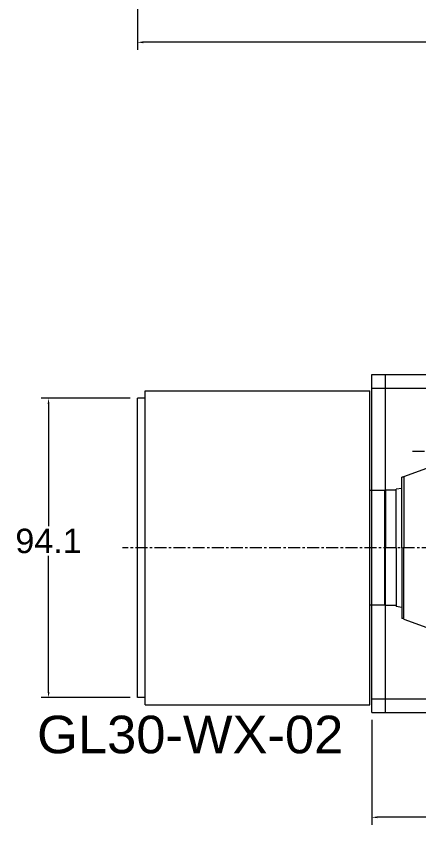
# Model space of a CAD drawing. Header units: inches. Extents: x 36 to 31738, y 79 to 24233.
# Drawn here: x 11286 to 14500, y 7094 to 13555 of the extents above; entities that cross this region are included whole.
import ezdxf

# ---------------------------------------------------------------- set-up
doc = ezdxf.new("R2010")
doc.units = ezdxf.units.IN
doc.header["$MEASUREMENT"] = 0
doc.linetypes.add('CENTER', pattern=[50.8, 31.75, -6.35, 6.35, -6.35])
doc.layers.get('Defpoints').update_dxf_attribs({"lineweight": 5})
doc.layers.add('CAXA1', color=5, linetype='CENTER', lineweight=5)
doc.styles.add('Roman', font='arial.ttf')
doc.styles.get("Standard").update_dxf_attribs({"font": 'arial.ttf'})
doc.dimstyles.new('ISO-25', dxfattribs={"dimscale": 30, "dimtxt": 1.5, "dimasz": 1.5, "dimexe": 2, "dimexo": 2, "dimtad": 1, "dimtih": 1, "dimtoh": 1, "dimdec": 1, "dimlfac": 0.03937, "dimdsep": 46, "dimtxsty": 'Standard', "dimcen": 2.5, "dimclrd": 7, "dimclre": 7, "dimclrt": 7, "dimadec": 0, "dimazin": 0, "dimtfac": 1, "dimtdec": 1, "dimtmove": 0, "dimatfit": 3, "dimfxl": 1, "dimlwd": 5, "dimlwe": 5, "dimarcsym": 0})

# ---------------------------------------------------------------- blocks, each defined once
blk = doc.blocks.new('*D145')
at = {"color": 7, "linetype": 'Continuous', "lineweight": 5, "transparency": 16777216}
for p, q in [((14125, 7931.4), (14125, 7093.6)), ((19825, 7931.4), (19825, 7093.6)), ((19780, 7153.6), (14170, 7153.6))]:
    blk.add_line(p, q, dxfattribs=at)
at = {"color": 7, "transparency": 16777216}
for points in [[(14170, 7161.1), (14170, 7146.1), (14125, 7153.6)], [(19780, 7161.1), (19780, 7146.1), (19825, 7153.6)]]:
    blk.add_solid(points, dxfattribs=at)
at = {"layer": 'Defpoints', "color": 0, "transparency": 16777216}
for p in [(14125, 7991.4), (19825, 7991.4), (14125, 7153.6)]:
    blk.add_point(p, dxfattribs=at)
at = {"color": 7, "lineweight": 5, "transparency": 16777216, "insert": (16965.4, 7269.8), "char_height": 195, "attachment_point": 5, "style": 'Roman'}
blk.add_mtext('D', dxfattribs=at)
blk = doc.blocks.new('*D156')
at = {"color": 7, "linetype": 'Continuous', "lineweight": 5, "transparency": 16777216}
for p, q in [((12254.8, 14521.3), (12254.8, 13285.8)), ((19825, 14137.1), (19825, 13285.8)), ((19780, 13345.8), (12299.8, 13345.8))]:
    blk.add_line(p, q, dxfattribs=at)
at = {"color": 7, "transparency": 16777216}
for points in [[(12299.8, 13353.3), (12299.8, 13338.3), (12254.8, 13345.8)], [(19780, 13353.3), (19780, 13338.3), (19825, 13345.8)]]:
    blk.add_solid(points, dxfattribs=at)
at = {"layer": 'Defpoints', "color": 0, "transparency": 16777216}
for p in [(12254.8, 14581.3), (19825, 14197.1), (12254.8, 13345.8)]:
    blk.add_point(p, dxfattribs=at)
at = {"color": 7, "lineweight": 5, "transparency": 16777216, "insert": (16039.9, 13465.3), "char_height": 195, "attachment_point": 5, "style": 'Roman'}
blk.add_mtext('C', dxfattribs=at)
blk = doc.blocks.new('*D148')
at = {"color": 7, "linetype": 'Continuous', "lineweight": 5, "transparency": 16777216}
for p, q in [((12194.8, 10501.6), (11484.3, 10501.6)), ((11544.3, 10456.6), (11544.3, 9479.1)), ((11544.3, 8155.9), (11544.3, 9242.5)), ((12194.8, 8110.9), (11484.3, 8110.9))]:
    blk.add_line(p, q, dxfattribs=at)
at = {"color": 7, "transparency": 16777216}
for points in [[(11536.8, 10456.6), (11551.8, 10456.6), (11544.3, 10501.6)], [(11536.8, 8155.9), (11551.8, 8155.9), (11544.3, 8110.9)]]:
    blk.add_solid(points, dxfattribs=at)
at = {"layer": 'Defpoints', "color": 0, "transparency": 16777216}
for p in [(11544.3, 10501.6), (12254.8, 10501.6), (12254.8, 8110.9)]:
    blk.add_point(p, dxfattribs=at)
at = {"color": 7, "lineweight": 5, "transparency": 16777216, "insert": (11544.3, 9360.8), "char_height": 195, "attachment_point": 5, "style": 'Roman'}
blk.add_mtext('94.1', dxfattribs=at)

msp = doc.modelspace()

# ---------------------------------------------------------------- linework, layer by layer
at = {"color": 7, "lineweight": 5}
for p, q in [((14124.99, 7991.44), (14124.99, 10691.44)), ((14124.99, 10691.44), (19824.99, 10691.44)), ((14234.99, 7991.44), (14234.99, 10691.44)), ((12314.62, 8051.14), (12314.62, 10561.38)), ((12314.62, 10561.38), (14108.46, 10561.38)), ((14108.46, 8051.14), (14108.46, 10561.38)), ((14124.99, 10581.44), (19824.99, 10581.44)), ((12254.85, 8110.91), (12254.85, 10501.61)), ((12314.62, 10501.61), (12254.85, 10501.61)), ((14380.46, 9875.97), (14839.79, 10043.14)), ((14363.39, 9306.26), (14363.39, 9871.46)), ((14380.46, 9871.46), (14363.39, 9871.46)), ((14380.46, 9875.97), (14380.46, 9306.26)), ((14227.99, 9764.68), (14108.46, 9764.68)), ((14227.99, 8847.84), (14227.99, 9764.68)), ((14237.39, 9766.46), (14234.99, 9764.06)), ((14234.99, 9764.06), (14234.99, 9306.26)), ((14318.99, 9766.46), (14237.39, 9766.46)), ((14363.39, 9781.44), (14318.99, 9775.6)), ((14318.99, 9306.26), (14318.99, 9775.6)), ((14234.99, 8848.46), (14234.99, 9306.26)), ((14318.99, 9306.26), (14318.99, 8837.23)), ((14363.39, 9306.26), (14363.39, 8775.26)), ((14380.46, 8736.55), (14380.46, 9306.26)), ((14227.99, 8847.84), (14108.46, 8847.84)), ((14237.39, 8846.06), (14234.99, 8848.46)), ((14318.99, 8846.06), (14237.39, 8846.06)), ((14363.39, 8831.07), (14318.99, 8836.92)), ((14363.39, 8775.26), (14363.39, 8741.06)), ((14380.46, 8741.06), (14363.39, 8741.06)), ((14380.46, 8736.55), (14839.79, 8569.38)), ((12314.62, 8110.91), (12254.85, 8110.91)), ((14124.99, 8101.44), (19824.99, 8101.44)), ((12314.62, 8051.14), (14108.46, 8051.14)), ((14124.99, 7991.44), (19824.99, 7991.44))]:
    msp.add_line(p, q, dxfattribs=at)
at = {"layer": 'CAXA1', "linetype": 'CENTER', "lineweight": 5, "ltscale": 3}
for p, q in [((14449.02, 10080.26), (15892.97, 10082.26)), ((19190.81, 9306.26), (12135.05, 9306.26))]:
    msp.add_line(p, q, dxfattribs=at)

# ---------------------------------------------------------------- texts
at = {"color": 7, "linetype": 'Continuous', "lineweight": 5, "insert": (11452.31, 7965.31), "char_height": 300, "attachment_point": 1, "style": 'Roman'}
msp.add_mtext_dynamic_manual_height_columns('GL30-WX-02', width=3244.2481, gutter_width=1, heights=[0], dxfattribs=at)

# ---------------------------------------------------------------- dimensions: what is measured, and where the dimension line sits
at = {"color": 7, "lineweight": 5}
dim = msp.add_linear_dim(base=(12254.85, 13345.77), p1=(19824.99, 14197.08), p2=(12254.85, 14581.26), angle=180, text='C', dimstyle='ISO-25', override={"dimtxt": 6.5, "dimpost": '\\X', "dimtxsty": 'Roman', "dimtmove": 1}, dxfattribs=at)
dim.commit()
dim.dimension.update_dxf_attribs({"geometry": '*D156', "text_midpoint": (16039.92, 13465.34)})
dim = msp.add_linear_dim(base=(11544.27, 10501.61), p1=(12254.85, 8110.91), p2=(12254.85, 10501.61), angle=270, dimstyle='ISO-25', override={"dimtxt": 6.5, "dimpost": '\\X', "dimtxsty": 'Roman', "dimtmove": 1}, dxfattribs=at)
dim.commit()
dim.dimension.update_dxf_attribs({"geometry": '*D148', "text_midpoint": (11544.27, 9360.81), "dimtype": 160})
dim = msp.add_linear_dim(base=(14124.99, 7153.56), p1=(19824.99, 7991.44), p2=(14124.99, 7991.44), angle=180, text='D', dimstyle='ISO-25', override={"dimtxt": 6.5, "dimpost": '\\X', "dimtxsty": 'Roman', "dimtmove": 1}, dxfattribs=at)
dim.commit()
dim.dimension.update_dxf_attribs({"geometry": '*D145', "text_midpoint": (16965.35, 7153.56), "dimtype": 160})

doc.saveas('drawing.dxf')
